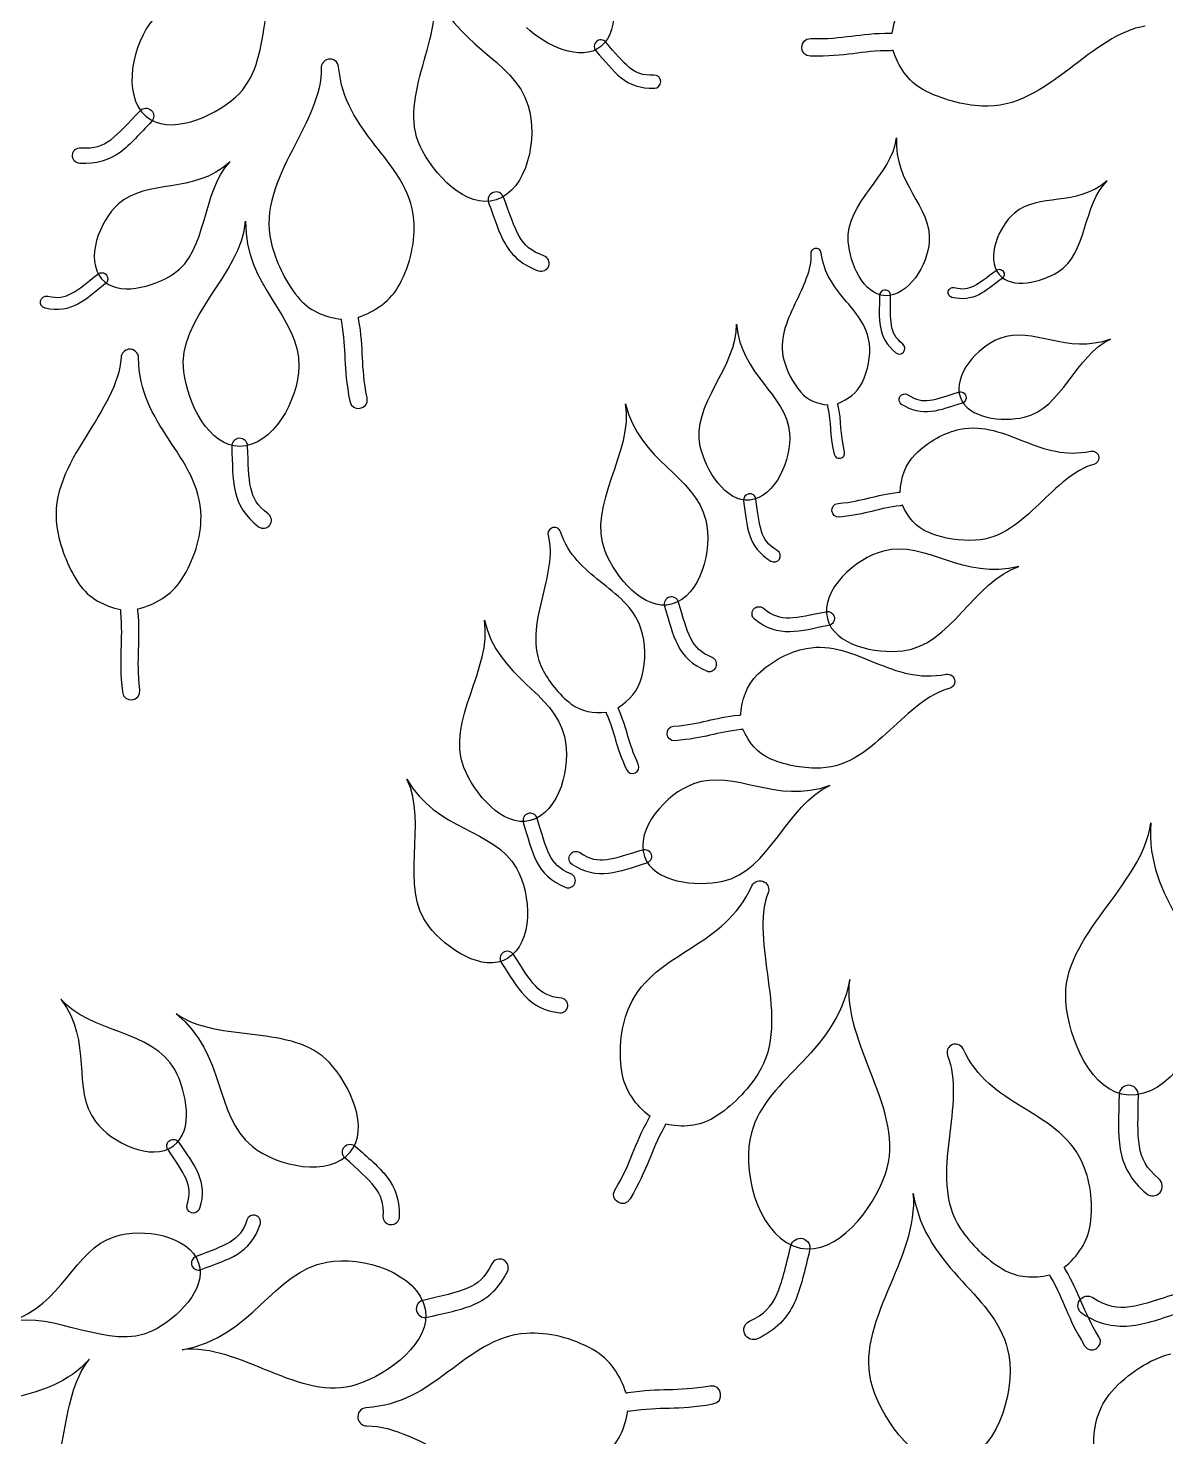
# Model space of a CAD drawing. Extents: x 5.1 to 86.3, y 5.1 to 86.3.
# Drawn here: x 43.48 to 49.48, y 64.34 to 71.77 of the extents above; entities that cross this region are included whole.
import ezdxf

# ---------------------------------------------------------------- set-up
doc = ezdxf.new("R2010")
doc.units = 0
doc.layers.add('View004', color=7, linetype='CONTINUOUS')

msp = doc.modelspace()

# ---------------------------------------------------------------- linework, layer by layer
at = {"layer": 'View004', "color": 1}
for p, q in [((46.477434, 71.698405), (46.477434, 71.698405)), ((46.500926, 71.67238), (46.500926, 71.67238)), ((45.062221, 71.605029), (45.062259, 71.605039)), ((44.130831, 71.335222), (44.130831, 71.335222)), ((44.101436, 71.305302), (44.101436, 71.305302)), ((45.933352, 70.902605), (45.933352, 70.902605)), ((45.948639, 70.862838), (45.948639, 70.862838)), ((47.628893, 70.606764), (47.628952, 70.606743)), ((43.868501, 70.446835), (43.868501, 70.446835)), ((43.894595, 70.466844), (43.894595, 70.466844)), ((48.600748, 70.470387), (48.600748, 70.470387)), ((48.622638, 70.486306), (48.622638, 70.486306)), ((47.999377, 70.387867), (47.999377, 70.387867)), ((47.999709, 70.357925), (47.999709, 70.357925)), ((44.010695, 70.07504), (44.010717, 70.075045)), ((48.396737, 69.820226), (48.396737, 69.820226)), ((48.425973, 69.828869), (48.425973, 69.828869)), ((44.594104, 69.6058), (44.594104, 69.6058)), ((44.596574, 69.563267), (44.596574, 69.563267)), ((49.127201, 69.504901), (49.127151, 69.504949)), ((47.280862, 69.312916), (47.280862, 69.312916)), ((47.286139, 69.279991), (47.286139, 69.279991)), ((46.24109, 69.132266), (46.241073, 69.132239)), ((46.861751, 68.767867), (46.861751, 68.767867)), ((46.873604, 68.730828), (46.873604, 68.730828)), ((47.695362, 68.655158), (47.695362, 68.655158)), ((47.732303, 68.661931), (47.732303, 68.661931)), ((48.367686, 68.325478), (48.367727, 68.325515)), ((46.117077, 67.626606), (46.117077, 67.626606)), ((46.12893, 67.589567), (46.12893, 67.589567)), ((46.730918, 67.3999), (46.730918, 67.3999)), ((46.767, 67.410319), (46.767, 67.410319)), ((47.364498, 67.265354), (47.364496, 67.265354)), ((45.986453, 66.893921), (45.986453, 66.893921)), ((46.008256, 66.861719), (46.008256, 66.861719)), ((48.346751, 66.403621), (48.346726, 66.403606)), ((49.28469, 66.193426), (49.28469, 66.193426)), ((49.284891, 66.141747), (49.284891, 66.141747)), ((44.228156, 65.902632), (44.228156, 65.902632)), ((44.247005, 65.873198), (44.247005, 65.873198)), ((45.148838, 65.8693), (45.148838, 65.8693)), ((45.179435, 65.840443), (45.179435, 65.840443)), ((47.566299, 65.384417), (47.566299, 65.384417)), ((47.552674, 65.334566), (47.552674, 65.334566)), ((44.344736, 65.241474), (44.344736, 65.241474)), ((44.379511, 65.255632), (44.379511, 65.255632)), ((45.574295, 65.014416), (45.574295, 65.014416)), ((45.529155, 65.002819), (45.529155, 65.002819)), ((45.219997, 64.434985), (45.219988, 64.435001))]:
    msp.add_line(p, q, dxfattribs=at)
for points in [[(44.574664, 71.405099), (44.785727, 71.592052), (44.68241, 71.983839), (44.847828, 72.205645)], [(46.484291, 72.103647), (46.572649, 71.990116), (46.612822, 71.762799), (46.500926, 71.67238)], [(45.548071, 71.147231), (45.427029, 71.406795), (45.681761, 71.730055), (45.617346, 72.003631)], [(45.617346, 72.003631), (45.716273, 71.672719), (46.040834, 71.61398), (46.117975, 71.359225)], [(48.037542, 71.742985), (48.052127, 71.837053), (48.0923, 71.927071), (48.171277, 71.989173)], [(44.143107, 71.819957), (44.031756, 71.688716), (43.972254, 71.419033), (44.101436, 71.305302)], [(46.500926, 71.67238), (46.396117, 71.587688), (46.206255, 71.678896), (46.109249, 71.772425)], [(49.371911, 71.779527), (49.235568, 71.75922), (49.106711, 71.656375), (48.970586, 71.55352)], [(46.477434, 71.698405), (46.463311, 71.685653), (46.462153, 71.663884), (46.474842, 71.649706)], [(46.502817, 71.707104), (46.49353, 71.707741), (46.484378, 71.704605), (46.477434, 71.698405)], [(46.526774, 71.695019), (46.520742, 71.702109), (46.512104, 71.706466), (46.502817, 71.707104)], [(47.607321, 71.621008), (47.543914, 71.620557), (47.545388, 71.716377), (47.608765, 71.713983)], [(47.608765, 71.713983), (47.788851, 71.710487), (47.857061, 71.742946), (48.029274, 71.743144)], [(48.029274, 71.743144), (48.03201, 71.743338), (48.034822, 71.743283), (48.037542, 71.742985)], [(46.474842, 71.649706), (46.524383, 71.593312), (46.561534, 71.544254), (46.60751, 71.507668)], [(46.650947, 71.561858), (46.614722, 71.590715), (46.577758, 71.636966), (46.526774, 71.695019)], [(48.029884, 71.650306), (47.869842, 71.65017), (47.798758, 71.61733), (47.607321, 71.621008)], [(48.042857, 71.651902), (48.038601, 71.650914), (48.034261, 71.650306), (48.029884, 71.650306)], [(48.199583, 71.445527), (48.118701, 71.490131), (48.068889, 71.566958), (48.042857, 71.651902)], [(45.026137, 71.558451), (45.029937, 71.421305), (44.951505, 71.27716), (44.874349, 71.125889)], [(45.062259, 71.605039), (45.040622, 71.600175), (45.025453, 71.580635), (45.026137, 71.558451)], [(45.118317, 71.563769), (45.115961, 71.591653), (45.089536, 71.611063), (45.062221, 71.605029)], [(45.309947, 71.152464), (45.218971, 71.26933), (45.133689, 71.387256), (45.118317, 71.563769)], [(46.781216, 71.520925), (46.721178, 71.51896), (46.687163, 71.532994), (46.650947, 71.561858)], [(48.970586, 71.55352), (48.834461, 71.450665), (48.688348, 71.347096), (48.51019, 71.357321)], [(46.60751, 71.507668), (46.653446, 71.471049), (46.709971, 71.449375), (46.783362, 71.451777)], [(46.816863, 71.487425), (46.81627, 71.506519), (46.80031, 71.521518), (46.781216, 71.520925)], [(46.783362, 71.451777), (46.802457, 71.45237), (46.817456, 71.46833), (46.816863, 71.487425)], [(44.101436, 71.305302), (44.222437, 71.198774), (44.453987, 71.298204), (44.574664, 71.405099)], [(48.51019, 71.357321), (48.412265, 71.362945), (48.296868, 71.391879), (48.199583, 71.445527)], [(43.916531, 71.180773), (43.96129, 71.213435), (44.007809, 71.266853), (44.071683, 71.333668)], [(44.071683, 71.333668), (44.079252, 71.341838), (44.089796, 71.34661), (44.10093, 71.346902)], [(44.10093, 71.346902), (44.112063, 71.347195), (44.122844, 71.342983), (44.130831, 71.335222)], [(44.130831, 71.335222), (44.147068, 71.319266), (44.147353, 71.293188), (44.131469, 71.276881)], [(46.117975, 71.359225), (46.168643, 71.191903), (46.115006, 70.916557), (45.948639, 70.862838)], [(44.131469, 71.276881), (44.069404, 71.211976), (44.022519, 71.155214), (43.965714, 71.113805)], [(43.758753, 71.138426), (43.830417, 71.133044), (43.871784, 71.1481), (43.916531, 71.180773)], [(47.805466, 70.64338), (47.789292, 70.844021), (48.036274, 70.994598), (48.060836, 71.190603)], [(48.060836, 71.190603), (48.044969, 70.948374), (48.244402, 70.830192), (48.232832, 70.64347)], [(43.714451, 71.100184), (43.716124, 71.122978), (43.735959, 71.1401), (43.758753, 71.138426)], [(43.965714, 71.113805), (43.908957, 71.072355), (43.840298, 71.049303), (43.752694, 71.055882)], [(44.874349, 71.125889), (44.797192, 70.97462), (44.721069, 70.813437), (44.762033, 70.640614)], [(45.514956, 70.757066), (45.500204, 70.920091), (45.400924, 71.035598), (45.309947, 71.152464)], [(45.948639, 70.862838), (45.792808, 70.812521), (45.617277, 70.998821), (45.548071, 71.147231)], [(43.752694, 71.055882), (43.7299, 71.057555), (43.712778, 71.077389), (43.714451, 71.100184)], [(44.54646, 71.064047), (44.347942, 70.886151), (44.110661, 70.978346), (43.957185, 70.841787)], [(44.24678, 70.472504), (44.431088, 70.594528), (44.393771, 70.909971), (44.54646, 71.064047)], [(49.171528, 70.964092), (49.004453, 70.82186), (48.811129, 70.902687), (48.681983, 70.793526)], [(48.912559, 70.483598), (49.066771, 70.580153), (49.042662, 70.840502), (49.171528, 70.964092)], [(45.933352, 70.902605), (45.911769, 70.894306), (45.900956, 70.870122), (45.90916, 70.848504)], [(45.965937, 70.901394), (45.955681, 70.90617), (45.943933, 70.906607), (45.933352, 70.902605)], [(45.987834, 70.877234), (45.984087, 70.887908), (45.976192, 70.896619), (45.965937, 70.901394)], [(43.957185, 70.841787), (43.85638, 70.752097), (43.78067, 70.549262), (43.868501, 70.446835)], [(45.90916, 70.848504), (45.940737, 70.762925), (45.961464, 70.691073), (45.997643, 70.629514)], [(46.070557, 70.672019), (46.042063, 70.720555), (46.020325, 70.789143), (45.987834, 70.877234)], [(44.301459, 69.956003), (44.265082, 70.240082), (44.606052, 70.47057), (44.627881, 70.750778)], [(44.627881, 70.750778), (44.621494, 70.405455), (44.912823, 70.2508), (44.90884, 69.984652)], [(45.440164, 70.418206), (45.4967, 70.523956), (45.524715, 70.649416), (45.514956, 70.757066)], [(48.681983, 70.793526), (48.597158, 70.721832), (48.530616, 70.556508), (48.600748, 70.470387)], [(46.200439, 70.568745), (46.131489, 70.592717), (46.099035, 70.623477), (46.070557, 70.672019)], [(44.762033, 70.640614), (44.784552, 70.545621), (44.832948, 70.437556), (44.902425, 70.351532)], [(45.997643, 70.629514), (46.033762, 70.567936), (46.088411, 70.518686), (46.172698, 70.489383)], [(47.628952, 70.606743), (47.616009, 70.603399), (47.607231, 70.591368), (47.608044, 70.578015)], [(47.663435, 70.582938), (47.661535, 70.599689), (47.645233, 70.610899), (47.628893, 70.606764)], [(47.999709, 70.357925), (47.884727, 70.362939), (47.814713, 70.52866), (47.805466, 70.64338)], [(48.232832, 70.64347), (48.225234, 70.520831), (48.122466, 70.352571), (47.999709, 70.357925)], [(46.172698, 70.489383), (46.194613, 70.481723), (46.218589, 70.493278), (46.22625, 70.515194)], [(46.22625, 70.515194), (46.23391, 70.537109), (46.222355, 70.561085), (46.200439, 70.568745)], [(47.608044, 70.578015), (47.612832, 70.495475), (47.568251, 70.407211), (47.524546, 70.314679)], [(47.786404, 70.338703), (47.729465, 70.40743), (47.67593, 70.476898), (47.663435, 70.582938)], [(43.711334, 70.370407), (43.749654, 70.390862), (43.791613, 70.427237), (43.84851, 70.472111)], [(43.84851, 70.472111), (43.85528, 70.477626), (43.863988, 70.480175), (43.872662, 70.479184)], [(43.868501, 70.446835), (43.950771, 70.350895), (44.141401, 70.402734), (44.24678, 70.472504)], [(43.872662, 70.479184), (43.881337, 70.478192), (43.889245, 70.473743), (43.894595, 70.466844)], [(43.894595, 70.466844), (43.905453, 70.45268), (43.90282, 70.432405), (43.888704, 70.421485)], [(48.46982, 70.410783), (48.501781, 70.426814), (48.537068, 70.455868), (48.584826, 70.491604)], [(48.616842, 70.449105), (48.570438, 70.414392), (48.534562, 70.383248), (48.494005, 70.362931)], [(48.584826, 70.491604), (48.590512, 70.496), (48.597731, 70.497916), (48.604848, 70.496919)], [(48.600748, 70.470387), (48.666438, 70.38972), (48.824386, 70.42839), (48.912559, 70.483598)], [(48.604848, 70.496919), (48.611965, 70.495921), (48.618379, 70.492095), (48.622638, 70.486306)], [(48.622638, 70.486306), (48.631276, 70.474424), (48.628685, 70.457795), (48.616842, 70.449105)], [(43.584219, 70.354805), (43.639261, 70.342782), (43.673021, 70.349942), (43.711334, 70.370407)], [(43.888704, 70.421485), (43.83342, 70.377895), (43.790811, 70.338964), (43.742183, 70.313037)], [(45.222121, 70.244384), (45.311777, 70.275019), (45.393019, 70.330025), (45.440164, 70.418206)], [(47.999377, 70.387867), (47.983127, 70.387685), (47.97008, 70.374401), (47.970191, 70.35815)], [(48.020547, 70.379089), (48.014961, 70.384747), (48.007328, 70.387912), (47.999377, 70.387867)], [(48.029056, 70.35781), (48.029202, 70.365759), (48.026134, 70.373432), (48.020547, 70.379089)], [(48.352264, 70.348709), (48.337933, 70.352198), (48.329144, 70.366642), (48.332632, 70.380972)], [(48.332632, 70.380972), (48.336121, 70.395303), (48.350565, 70.404092), (48.364895, 70.400604)], [(48.494005, 70.362931), (48.453473, 70.342582), (48.407323, 70.335209), (48.352264, 70.348709)], [(48.364895, 70.400604), (48.409936, 70.389559), (48.437866, 70.394745), (48.46982, 70.410783)], [(43.57048, 70.291391), (43.552969, 70.295184), (43.541848, 70.312456), (43.545642, 70.329967)], [(43.545642, 70.329967), (43.549436, 70.347478), (43.566708, 70.358599), (43.584219, 70.354805)], [(43.742183, 70.313037), (43.693586, 70.287073), (43.637765, 70.276694), (43.57048, 70.291391)], [(44.902425, 70.351532), (44.960185, 70.280009), (45.044129, 70.24454), (45.131897, 70.233782)], [(47.524546, 70.314679), (47.480846, 70.222147), (47.437946, 70.123664), (47.465791, 70.020315)], [(47.91714, 70.104294), (47.905261, 70.202222), (47.843344, 70.269977), (47.786404, 70.338703)], [(47.970191, 70.35815), (47.970035, 70.294038), (47.966093, 70.241626), (47.974852, 70.192212)], [(48.033296, 70.202357), (48.026412, 70.241311), (48.028887, 70.291819), (48.029056, 70.35781)], [(45.131897, 70.233782), (45.131669, 70.22945), (45.131799, 70.225072), (45.13262, 70.220801)], [(45.13262, 70.220801), (45.160284, 70.063933), (45.140448, 69.988565), (45.177301, 69.80159)], [(45.223717, 70.236312), (45.223425, 70.239048), (45.222881, 70.241784), (45.222121, 70.244384)], [(45.268169, 69.819138), (45.23349, 69.995025), (45.253433, 70.067506), (45.223717, 70.236312)], [(47.025374, 69.56254), (46.97465, 69.78088), (47.221985, 69.98724), (47.21689, 70.207154)], [(47.21689, 70.207154), (47.239144, 69.937753), (47.47819, 69.840295), (47.496072, 69.632736)], [(47.974852, 70.192212), (47.983566, 70.142799), (48.007508, 70.09697), (48.055858, 70.057024)], [(48.09357, 70.102513), (48.054017, 70.135191), (48.040169, 70.163404), (48.033296, 70.202357)], [(49.188714, 70.129055), (48.957752, 70.041078), (48.783029, 70.199758), (48.604793, 70.132585)], [(44.010717, 70.075045), (43.988753, 70.071929), (43.972033, 70.053727), (43.970909, 70.031565)], [(44.063227, 70.029334), (44.063152, 70.057317), (44.038413, 70.078818), (44.010695, 70.07504)], [(47.878304, 69.898812), (47.910422, 69.963548), (47.924991, 70.03963), (47.91714, 70.104294)], [(48.097459, 70.060913), (48.107873, 70.073474), (48.106132, 70.092099), (48.09357, 70.102513)], [(48.604793, 70.132585), (48.487728, 70.088468), (48.354768, 69.938078), (48.396737, 69.820226)], [(48.73268, 69.716687), (48.932768, 69.761031), (49.005337, 70.04646), (49.188714, 70.129055)], [(43.970909, 70.031565), (43.963461, 69.89457), (43.873537, 69.757315), (43.784276, 69.612857)], [(44.220601, 69.603744), (44.13948, 69.727654), (44.064121, 69.852155), (44.063227, 70.029334)], [(47.465791, 70.020315), (47.481097, 69.963505), (47.512227, 69.899303), (47.555655, 69.848761)], [(48.055858, 70.057024), (48.06842, 70.04661), (48.087045, 70.048351), (48.097459, 70.060913)], [(44.596574, 69.563267), (44.432822, 69.56272), (44.322257, 69.793576), (44.301459, 69.956003)], [(44.90884, 69.984652), (44.906226, 69.809846), (44.771398, 69.56385), (44.596574, 69.563267)], [(47.555655, 69.848761), (47.591755, 69.806741), (47.642972, 69.786912), (47.696036, 69.782041)], [(47.750154, 69.790112), (47.803597, 69.810206), (47.851523, 69.844832), (47.878304, 69.898812)], [(48.078443, 69.826406), (48.087548, 69.840302), (48.106193, 69.844185), (48.120089, 69.835079)], [(48.235296, 69.806325), (48.275263, 69.81129), (48.323672, 69.828824), (48.387837, 69.848749)], [(48.387837, 69.848749), (48.395529, 69.851271), (48.403914, 69.850584), (48.411092, 69.846842)], [(48.411092, 69.846842), (48.418271, 69.8431), (48.423636, 69.83662), (48.425973, 69.828869)], [(45.177301, 69.80159), (45.187872, 69.739369), (45.281521, 69.757457), (45.268169, 69.819138)], [(46.523436, 69.010924), (46.426698, 69.253785), (46.675724, 69.535054), (46.63132, 69.787725)], [(46.63132, 69.787725), (46.704178, 69.481001), (46.996875, 69.410513), (47.053858, 69.174328)], [(47.696036, 69.782041), (47.695979, 69.779457), (47.696137, 69.776797), (47.69671, 69.774235)], [(47.69671, 69.774235), (47.71625, 69.680253), (47.705686, 69.634492), (47.731306, 69.522543)], [(47.751294, 69.785248), (47.751068, 69.78692), (47.750699, 69.788516), (47.750154, 69.790112)], [(47.785722, 69.534779), (47.761607, 69.640088), (47.772285, 69.684112), (47.751294, 69.785248)], [(48.087115, 69.78476), (48.07322, 69.793866), (48.069337, 69.812511), (48.078443, 69.826406)], [(48.242925, 69.746415), (48.192231, 69.740098), (48.140466, 69.749672), (48.087115, 69.78476)], [(48.120089, 69.835079), (48.163732, 69.806375), (48.195333, 69.801349), (48.235296, 69.806325)], [(48.405796, 69.791569), (48.343454, 69.772219), (48.293633, 69.752689), (48.242925, 69.746415)], [(48.396737, 69.820226), (48.436048, 69.709838), (48.618277, 69.691332), (48.73268, 69.716687)], [(48.425973, 69.828869), (48.430662, 69.813001), (48.421643, 69.796328), (48.405796, 69.791569)], [(47.496072, 69.632736), (47.507819, 69.496412), (47.422226, 69.294229), (47.286139, 69.279991)], [(48.160449, 69.522923), (48.226584, 69.588435), (48.313711, 69.637091), (48.395962, 69.653701)], [(48.395962, 69.653701), (48.520518, 69.678872), (48.628464, 69.630627), (48.735579, 69.58885)], [(43.784276, 69.612857), (43.695015, 69.468398), (43.605973, 69.313976), (43.632677, 69.138384)], [(44.392609, 69.192914), (44.391241, 69.356599), (44.301722, 69.479833), (44.220601, 69.603744)], [(44.594104, 69.6058), (44.57102, 69.604456), (44.553364, 69.584707), (44.554606, 69.561617)], [(44.554606, 69.561617), (44.558663, 69.470488), (44.556559, 69.395736), (44.572305, 69.326091)], [(44.624777, 69.594737), (44.61646, 69.602405), (44.605401, 69.606394), (44.594104, 69.6058)], [(44.638291, 69.565062), (44.637967, 69.57637), (44.633095, 69.587069), (44.624777, 69.594737)], [(44.65469, 69.34441), (44.642306, 69.399312), (44.642454, 69.471263), (44.638291, 69.565062)], [(47.286139, 69.279991), (47.158672, 69.266655), (47.054375, 69.4377), (47.025374, 69.56254)], [(48.735579, 69.58885), (48.842695, 69.547081), (48.949336, 69.509781), (49.084063, 69.537482)], [(47.731306, 69.522543), (47.73883, 69.485258), (47.794895, 69.497874), (47.785722, 69.534779)], [(48.079478, 69.322167), (48.082366, 69.395659), (48.105295, 69.468297), (48.160449, 69.522923)], [(49.084063, 69.537482), (49.105336, 69.54189), (49.125628, 69.526561), (49.127201, 69.504901)], [(49.127151, 69.504949), (49.128291, 69.487773), (49.117157, 69.472155), (49.100497, 69.467747)], [(49.100497, 69.467747), (48.997628, 69.440152), (48.907776, 69.349854), (48.812345, 69.258911)], [(44.572305, 69.326091), (44.587987, 69.256445), (44.625072, 69.19291), (44.696456, 69.139363)], [(44.747017, 69.206531), (44.688621, 69.250334), (44.667058, 69.289507), (44.65469, 69.34441)], [(47.752877, 69.262136), (47.891419, 69.27533), (47.940921, 69.306239), (48.073094, 69.32156)], [(48.073094, 69.32156), (48.075222, 69.321953), (48.07735, 69.322154), (48.079478, 69.322167)], [(47.280862, 69.312916), (47.262993, 69.31005), (47.250802, 69.293279), (47.25359, 69.275397)], [(47.25359, 69.275397), (47.263934, 69.204757), (47.268189, 69.146383), (47.285941, 69.093392)], [(47.30562, 69.30672), (47.298539, 69.312035), (47.289612, 69.314269), (47.280862, 69.312916)], [(47.318482, 69.284677), (47.317338, 69.293457), (47.312701, 69.301405), (47.30562, 69.30672)], [(47.348649, 69.114153), (47.334677, 69.155928), (47.32912, 69.211966), (47.318482, 69.284677)], [(47.759945, 69.190643), (47.711312, 69.184715), (47.704001, 69.258397), (47.752877, 69.262136)], [(48.081727, 69.250356), (47.95889, 69.236152), (47.907218, 69.204688), (47.759945, 69.190643)], [(48.091546, 69.252712), (48.088354, 69.251572), (48.085086, 69.250736), (48.081727, 69.250356)], [(48.230029, 69.108102), (48.164015, 69.135211), (48.119011, 69.189801), (48.091546, 69.252712)], [(48.812345, 69.258911), (48.716914, 69.167969), (48.613879, 69.075598), (48.476223, 69.067754)], [(44.290373, 68.8613), (44.355361, 68.962075), (44.393537, 69.084826), (44.392609, 69.192914)], [(44.75532, 69.147666), (44.769282, 69.166214), (44.765565, 69.192569), (44.747017, 69.206531)], [(47.053858, 69.174328), (47.091287, 69.019202), (47.028019, 68.771087), (46.873604, 68.730828)], [(43.632677, 69.138384), (43.647352, 69.041868), (43.686758, 68.930209), (43.748973, 68.838795)], [(44.696456, 69.139363), (44.715004, 69.125401), (44.741358, 69.129118), (44.75532, 69.147666)], [(46.241073, 69.132239), (46.226405, 69.125019), (46.218911, 69.108367), (46.223243, 69.092582)], [(46.288446, 69.112392), (46.28191, 69.131977), (46.259626, 69.141317), (46.24109, 69.132266)], [(46.49704, 68.850686), (46.411583, 68.918722), (46.330025, 68.988503), (46.288446, 69.112392)], [(47.431413, 69.014068), (47.382488, 69.043573), (47.362609, 69.072376), (47.348649, 69.114153)], [(48.476223, 69.067754), (48.400558, 69.063422), (48.309432, 69.075491), (48.230029, 69.108102)], [(46.223243, 69.092582), (46.249699, 68.994911), (46.218455, 68.877992), (46.189309, 68.756183)], [(47.285941, 69.093392), (47.303644, 69.040397), (47.33753, 68.993847), (47.397338, 68.957779)], [(48.705779, 68.930134), (48.411386, 68.852499), (48.218061, 69.069666), (47.99097, 69.010636)], [(46.873604, 68.730828), (46.728969, 68.693119), (46.578747, 68.872064), (46.523436, 69.010924)], [(47.397338, 68.957779), (47.412881, 68.948369), (47.43311, 68.953342), (47.44252, 68.968886)], [(47.44252, 68.968886), (47.45193, 68.984429), (47.446957, 69.004658), (47.431413, 69.014068)], [(47.99097, 69.010636), (47.841816, 68.971868), (47.659327, 68.804995), (47.695362, 68.655158)], [(48.093365, 68.484501), (48.344247, 68.512715), (48.470376, 68.852882), (48.705779, 68.930134)], [(43.748973, 68.838795), (43.800691, 68.762794), (43.881458, 68.72058), (43.968054, 68.702684)], [(44.058853, 68.705879), (44.150712, 68.729082), (44.236179, 68.777266), (44.290373, 68.8613)], [(46.712472, 68.602701), (46.673674, 68.717025), (46.582497, 68.78265), (46.49704, 68.850686)], [(46.189309, 68.756183), (46.160178, 68.634374), (46.13351, 68.505637), (46.192805, 68.388825)], [(46.861751, 68.767867), (46.84165, 68.761431), (46.830532, 68.739959), (46.836879, 68.719829)], [(46.891382, 68.76506), (46.882286, 68.769948), (46.871603, 68.77096), (46.861751, 68.767867)], [(46.910075, 68.741899), (46.907218, 68.751822), (46.900478, 68.760172), (46.891382, 68.76506)], [(46.974734, 68.550567), (46.951305, 68.596287), (46.935079, 68.659926), (46.910075, 68.741899)], [(43.967714, 68.689688), (43.982466, 68.531084), (43.956535, 68.457589), (43.977982, 68.268228)], [(43.968054, 68.702684), (43.967473, 68.698428), (43.967218, 68.694012), (43.967714, 68.689688)], [(44.06998, 68.27829), (44.049787, 68.456422), (44.075604, 68.527031), (44.059765, 68.697701)], [(44.059765, 68.697701), (44.059699, 68.700437), (44.05939, 68.703173), (44.058853, 68.705879)], [(46.836879, 68.719829), (46.861182, 68.640192), (46.876315, 68.573632), (46.906068, 68.515644)], [(47.311467, 68.652108), (47.295634, 68.665074), (47.29331, 68.688421), (47.306276, 68.704254)], [(47.306276, 68.704254), (47.319242, 68.720086), (47.342589, 68.72241), (47.358422, 68.709444)], [(47.497321, 68.58481), (47.434401, 68.583686), (47.372241, 68.602166), (47.311467, 68.652108)], [(47.358422, 68.709444), (47.408137, 68.66859), (47.44619, 68.65831), (47.495793, 68.659191)], [(47.495793, 68.659191), (47.545398, 68.660059), (47.606984, 68.675222), (47.688181, 68.691259)], [(47.688181, 68.691259), (47.697933, 68.693344), (47.708114, 68.691408), (47.716419, 68.685888)], [(47.695362, 68.655158), (47.729115, 68.51481), (47.94992, 68.468368), (48.093365, 68.484501)], [(47.732303, 68.661931), (47.735976, 68.641882), (47.722753, 68.622635), (47.70272, 68.618873)], [(47.716419, 68.685888), (47.724724, 68.680367), (47.730451, 68.67173), (47.732303, 68.661931)], [(45.778761, 67.869663), (45.682023, 68.112524), (45.931049, 68.393793), (45.886645, 68.646464)], [(45.886645, 68.646464), (45.959503, 68.33974), (46.2522, 68.269251), (46.309183, 68.033067)], [(46.717488, 68.34681), (46.73971, 68.432414), (46.738076, 68.527211), (46.712472, 68.602701)], [(47.70272, 68.618873), (47.623831, 68.603304), (47.560255, 68.58588), (47.497321, 68.58481)], [(46.906068, 68.515644), (46.935764, 68.457641), (46.982991, 68.409905), (47.058269, 68.378797)], [(47.087696, 68.449669), (47.026116, 68.475116), (46.998148, 68.504844), (46.974734, 68.550567)], [(47.584326, 68.497625), (47.718605, 68.522591), (47.833805, 68.468935), (47.948222, 68.422249)], [(47.108418, 68.399519), (47.116545, 68.41909), (47.107267, 68.441542), (47.087696, 68.449669)], [(47.329033, 68.361022), (47.40121, 68.430311), (47.495653, 68.481152), (47.584326, 68.497625)], [(46.192805, 68.388825), (46.225394, 68.324621), (46.278803, 68.255521), (46.343504, 68.205875)], [(47.058269, 68.378797), (47.077839, 68.370671), (47.100292, 68.379948), (47.108418, 68.399519)], [(47.238655, 68.146627), (47.242987, 68.225559), (47.268849, 68.303239), (47.329033, 68.361022)], [(47.948222, 68.422249), (48.062638, 68.375569), (48.17662, 68.333696), (48.321873, 68.361213)], [(48.321873, 68.361213), (48.344802, 68.365621), (48.366356, 68.348779), (48.367686, 68.325478)], [(46.591256, 68.184442), (46.650232, 68.221925), (46.698954, 68.275427), (46.717488, 68.34681)], [(48.33846, 68.28598), (48.227447, 68.258042), (48.129372, 68.162507), (48.025292, 68.06637)], [(48.367727, 68.325515), (48.368715, 68.307032), (48.356434, 68.290433), (48.33846, 68.28598)], [(43.977982, 68.268228), (43.983454, 68.205353), (44.078246, 68.215727), (44.06998, 68.27829)], [(46.343504, 68.205875), (46.397297, 68.164599), (46.463621, 68.153701), (46.528408, 68.161179)], [(46.528408, 68.161179), (46.528993, 68.158063), (46.529852, 68.154947), (46.531144, 68.151999)], [(46.531144, 68.151999), (46.578135, 68.044323), (46.576964, 67.986854), (46.635751, 67.859184)], [(46.593764, 68.178894), (46.59308, 68.180794), (46.592244, 68.182618), (46.591256, 68.184442)], [(46.697858, 67.887501), (46.642546, 68.007596), (46.644294, 68.063013), (46.593764, 68.178894)], [(46.886687, 68.087577), (47.035796, 68.099441), (47.089512, 68.131824), (47.231815, 68.146082)], [(47.231815, 68.146082), (47.234095, 68.146468), (47.236375, 68.146648), (47.238655, 68.146627)], [(46.893147, 68.010625), (46.840783, 68.005077), (46.834163, 68.084375), (46.886687, 68.087577)], [(47.239961, 68.069411), (47.107712, 68.056202), (47.051654, 68.023249), (46.893147, 68.010625)], [(47.250556, 68.071767), (47.247136, 68.070627), (47.243564, 68.069715), (47.239961, 68.069411)], [(47.39696, 67.914039), (47.32647, 67.944279), (47.279019, 68.003698), (47.250556, 68.071767)], [(48.025292, 68.06637), (47.921211, 67.970233), (47.808935, 67.872687), (47.660867, 67.866562)], [(46.309183, 68.033067), (46.346612, 67.877941), (46.283344, 67.629826), (46.12893, 67.589567)], [(47.660867, 67.866562), (47.57948, 67.863218), (47.481748, 67.877665), (47.39696, 67.914039)], [(46.12893, 67.589567), (45.984295, 67.551858), (45.834072, 67.730803), (45.778761, 67.869663)], [(46.635751, 67.859184), (46.654098, 67.816411), (46.718112, 67.845587), (46.697858, 67.887501)], [(47.708915, 67.774167), (47.423721, 67.66759), (47.209723, 67.864419), (46.989642, 67.783059)], [(45.593383, 67.031871), (45.432169, 67.237663), (45.591912, 67.577675), (45.478152, 67.807617)], [(45.478152, 67.807617), (45.634435, 67.533822), (45.935137, 67.54861), (46.056324, 67.33803)], [(46.989642, 67.783059), (46.845092, 67.729624), (46.680135, 67.545402), (46.730918, 67.3999)], [(47.143942, 67.269742), (47.390765, 67.322809), (47.482379, 67.673849), (47.708915, 67.774167)], [(46.117077, 67.626606), (46.096976, 67.62017), (46.085857, 67.598698), (46.092204, 67.578568)], [(46.146708, 67.623799), (46.137612, 67.628687), (46.126928, 67.629699), (46.117077, 67.626606)], [(46.1654, 67.600638), (46.162543, 67.610561), (46.155803, 67.618911), (46.146708, 67.623799)], [(46.092204, 67.578568), (46.116508, 67.498931), (46.131641, 67.432371), (46.161393, 67.374383)], [(46.230059, 67.409306), (46.20663, 67.455026), (46.190404, 67.518665), (46.1654, 67.600638)], [(48.953212, 66.636806), (48.927793, 66.983278), (49.355911, 67.240076), (49.400738, 67.57804)], [(49.400738, 67.57804), (49.370342, 67.160193), (49.713058, 66.953753), (49.690768, 66.631648)], [(46.343021, 67.308407), (46.281441, 67.333855), (46.253474, 67.363583), (46.230059, 67.409306)], [(46.349236, 67.358621), (46.33219, 67.369945), (46.327552, 67.392944), (46.338877, 67.40999)], [(46.338877, 67.40999), (46.350201, 67.427036), (46.3732, 67.431674), (46.390246, 67.420349)], [(46.390246, 67.420349), (46.443784, 67.384651), (46.482672, 67.378213), (46.53194, 67.384032)], [(46.53194, 67.384032), (46.581212, 67.389837), (46.640981, 67.41106), (46.720176, 67.435105)], [(46.720176, 67.435105), (46.729672, 67.438152), (46.739995, 67.43724), (46.748809, 67.432574)], [(46.730918, 67.3999), (46.778484, 67.263613), (47.002818, 67.239399), (47.143942, 67.269742)], [(46.767, 67.410319), (46.772653, 67.390736), (46.761412, 67.370267), (46.741854, 67.364528)], [(46.748809, 67.432574), (46.757622, 67.427909), (46.764181, 67.419885), (46.767, 67.410319)], [(46.056324, 67.33803), (46.135922, 67.199723), (46.145085, 66.943832), (46.008256, 66.861719)], [(46.161393, 67.374383), (46.191089, 67.31638), (46.238316, 67.268644), (46.313594, 67.237536)], [(46.540871, 67.310172), (46.478375, 67.302786), (46.414683, 67.314982), (46.349236, 67.358621)], [(46.741854, 67.364528), (46.664909, 67.341177), (46.603384, 67.317506), (46.540871, 67.310172)], [(46.313594, 67.237536), (46.333165, 67.22941), (46.355617, 67.238687), (46.363744, 67.258258)], [(46.363744, 67.258258), (46.37187, 67.277829), (46.362592, 67.300281), (46.343021, 67.308407)], [(46.979108, 66.918681), (47.104231, 66.999218), (47.22431, 67.082654), (47.297595, 67.244887)], [(47.297595, 67.244887), (47.309109, 67.270537), (47.340611, 67.280151), (47.364498, 67.265354)], [(47.364496, 67.265354), (47.38339, 67.253536), (47.391279, 67.229968), (47.383245, 67.209167)], [(47.383245, 67.209167), (47.334043, 67.0804), (47.360438, 66.917658), (47.383274, 66.74858)], [(46.008256, 66.861719), (45.880093, 66.784806), (45.685559, 66.914206), (45.593383, 67.031871)], [(45.986453, 66.893921), (45.968977, 66.882085), (45.964356, 66.85835), (45.976114, 66.840823)], [(46.015675, 66.899572), (46.005571, 66.901701), (45.995035, 66.899663), (45.986453, 66.893921)], [(46.040133, 66.882611), (46.034597, 66.891328), (46.025779, 66.897443), (46.015675, 66.899572)], [(46.156055, 66.717231), (46.120699, 66.754503), (46.087209, 66.810997), (46.040133, 66.882611)], [(46.653227, 66.612003), (46.721445, 66.761655), (46.853984, 66.838143), (46.979108, 66.918681)], [(45.976114, 66.840823), (46.02186, 66.771253), (46.055124, 66.711647), (46.100002, 66.664384)], [(47.814096, 66.751611), (47.734851, 66.340223), (47.350258, 66.229948), (47.288068, 65.913119)], [(47.383274, 66.74858), (47.406112, 66.579501), (47.424664, 66.401368), (47.328349, 66.251145)], [(48.00162, 65.72641), (48.116212, 66.05437), (47.769547, 66.413611), (47.814096, 66.751611)], [(44.25379, 66.27616), (44.1411, 66.482328), (43.803645, 66.471134), (43.654168, 66.646693)], [(43.654168, 66.646693), (43.824758, 66.420455), (43.7058, 66.177417), (43.836653, 66.002598)], [(46.100002, 66.664384), (46.144831, 66.617092), (46.203589, 66.584587), (46.28458, 66.575936)], [(46.292859, 66.652226), (46.226605, 66.659303), (46.191398, 66.679952), (46.156055, 66.717231)], [(46.326865, 66.609941), (46.329151, 66.631008), (46.313926, 66.64994), (46.292859, 66.652226)], [(46.28458, 66.575936), (46.305647, 66.573649), (46.324579, 66.588874), (46.326865, 66.609941)], [(46.611427, 66.265863), (46.592997, 66.384925), (46.608159, 66.513189), (46.653227, 66.612003)], [(49.284891, 66.141747), (49.086514, 66.151831), (48.967744, 66.438705), (48.953212, 66.636806)], [(49.690768, 66.631648), (49.676132, 66.42009), (49.496681, 66.130981), (49.284891, 66.141747)], [(45.0697, 66.312829), (44.877953, 66.520601), (44.487288, 66.409004), (44.261534, 66.570302)], [(44.261534, 66.570302), (44.526732, 66.356007), (44.458825, 66.037559), (44.662622, 65.871687)], [(48.346726, 66.403606), (48.328889, 66.392001), (48.32176, 66.369375), (48.329778, 66.349653)], [(48.329778, 66.349653), (48.37892, 66.227556), (48.356477, 66.071746), (48.33753, 65.909947)], [(48.410971, 66.385214), (48.399548, 66.409511), (48.369307, 66.418152), (48.346751, 66.403621)], [(48.720529, 66.079176), (48.599717, 66.153945), (48.483674, 66.231573), (48.410971, 66.385214)], [(44.247005, 65.873198), (44.356009, 65.951717), (44.318223, 66.15828), (44.25379, 66.27616)], [(45.179435, 65.840443), (45.283757, 65.963931), (45.179336, 66.194033), (45.0697, 66.312829)], [(46.760331, 66.02854), (46.685517, 66.087402), (46.626793, 66.166578), (46.611427, 66.265863)], [(47.328349, 66.251145), (47.275408, 66.168573), (47.193574, 66.082219), (47.099094, 66.023771)], [(49.23395, 66.142503), (49.232884, 66.031859), (49.22543, 65.941455), (49.239931, 65.856065)], [(49.28469, 66.193426), (49.256642, 66.193314), (49.233961, 66.170551), (49.23395, 66.142503)], [(49.321117, 66.178014), (49.311546, 66.187848), (49.298413, 66.193404), (49.28469, 66.193426)], [(49.335537, 66.141183), (49.335887, 66.154901), (49.330688, 66.16818), (49.321117, 66.178014)], [(49.340921, 65.872848), (49.329524, 65.94016), (49.334425, 66.027298), (49.335537, 66.141183)], [(49.036815, 65.791908), (48.969168, 65.933623), (48.841341, 66.004404), (48.720529, 66.079176)], [(43.836653, 66.002598), (43.922596, 65.887775), (44.13063, 65.789369), (44.247005, 65.873198)], [(46.575245, 65.640672), (46.666629, 65.795889), (46.671831, 65.871239), (46.756151, 66.021396)], [(46.756151, 66.021396), (46.757367, 66.023904), (46.758735, 66.02626), (46.760331, 66.02854)], [(46.84237, 65.988461), (46.841154, 65.984281), (46.839558, 65.980177), (46.837354, 65.976392)], [(47.099094, 66.023771), (47.020546, 65.975176), (46.92916, 65.969469), (46.84237, 65.988461)], [(44.228156, 65.902632), (44.244132, 65.91286), (44.26537, 65.90825), (44.275669, 65.892319)], [(46.837354, 65.976392), (46.75895, 65.836871), (46.752686, 65.758819), (46.655558, 65.593811)], [(47.288068, 65.913119), (47.247218, 65.705026), (47.345364, 65.379214), (47.552674, 65.334566)], [(48.33753, 65.909947), (48.318584, 65.748148), (48.303878, 65.577778), (48.398368, 65.435993)], [(44.218438, 65.854294), (44.213205, 65.861959), (44.211287, 65.871411), (44.213116, 65.88051)], [(44.213116, 65.88051), (44.214945, 65.889609), (44.220368, 65.897585), (44.228156, 65.902632)], [(44.313839, 65.699869), (44.295616, 65.742293), (44.260857, 65.79), (44.218438, 65.854294)], [(44.275669, 65.892319), (44.316873, 65.82985), (44.35428, 65.781224), (44.377373, 65.72739)], [(44.662622, 65.871687), (44.796474, 65.76274), (45.068059, 65.708606), (45.179435, 65.840443)], [(45.137739, 65.839084), (45.137218, 65.85024), (45.14122, 65.861134), (45.148838, 65.8693)], [(45.151606, 65.810034), (45.14326, 65.817455), (45.13826, 65.827928), (45.137739, 65.839084)], [(45.148838, 65.8693), (45.164501, 65.885905), (45.19064, 65.886724), (45.207313, 65.871134)], [(45.207313, 65.871134), (45.273653, 65.81024), (45.331519, 65.764397), (45.374195, 65.708296)], [(49.239931, 65.856065), (49.254356, 65.770679), (49.295105, 65.69129), (49.378053, 65.621748)], [(49.443702, 65.699786), (49.375846, 65.756674), (49.352299, 65.805536), (49.340921, 65.872848)], [(45.308064, 65.657618), (45.274403, 65.701821), (45.219898, 65.747365), (45.151606, 65.810034)], [(49.082567, 65.462166), (49.098147, 65.576142), (49.081503, 65.698334), (49.036815, 65.791908)], [(44.318948, 65.563833), (44.336625, 65.621052), (44.332074, 65.657452), (44.313839, 65.699869)], [(44.377373, 65.72739), (44.400508, 65.673587), (44.406488, 65.613531), (44.38488, 65.543586)], [(45.374195, 65.708296), (45.416912, 65.652243), (45.441427, 65.583882), (45.436625, 65.495921)], [(47.552674, 65.334566), (47.746854, 65.292746), (47.936101, 65.538893), (48.00162, 65.72641)], [(49.449897, 65.627942), (49.468025, 65.649492), (49.465252, 65.681657), (49.443702, 65.699786)], [(45.353747, 65.500306), (45.357676, 65.572262), (45.341735, 65.613426), (45.308064, 65.657618)], [(46.655558, 65.593811), (46.624838, 65.538338), (46.54207, 65.586667), (46.575245, 65.640672)], [(47.933646, 64.602518), (47.827819, 64.933411), (48.183919, 65.283302), (48.148378, 65.622367)], [(48.148378, 65.622367), (48.21665, 65.209017), (48.598173, 65.088549), (48.651912, 64.770178)], [(49.378053, 65.621748), (49.399603, 65.603619), (49.431768, 65.606393), (49.449897, 65.627942)], [(44.34179, 65.520744), (44.323584, 65.526335), (44.313357, 65.545627), (44.318948, 65.563833)], [(44.38488, 65.543586), (44.379289, 65.52538), (44.359997, 65.515153), (44.34179, 65.520744)], [(44.634279, 65.482591), (44.614352, 65.421422), (44.587811, 65.392294), (44.545533, 65.36636)], [(44.584248, 65.302852), (44.63788, 65.335743), (44.680327, 65.384748), (44.704687, 65.459522)], [(44.681018, 65.50626), (44.661575, 65.512631), (44.64065, 65.502033), (44.634279, 65.482591)], [(44.704687, 65.459522), (44.711058, 65.478965), (44.70046, 65.49989), (44.681018, 65.50626)], [(45.392993, 65.456675), (45.370107, 65.457886), (45.352536, 65.47742), (45.353747, 65.500306)], [(45.436625, 65.495921), (45.435414, 65.473035), (45.415879, 65.455464), (45.392993, 65.456675)], [(48.944423, 65.233088), (49.014845, 65.290544), (49.069575, 65.367124), (49.082567, 65.462166)], [(43.380077, 64.943968), (43.669936, 65.036865), (43.71607, 65.323858), (43.939203, 65.39624)], [(43.939203, 65.39624), (44.085756, 65.443782), (44.329297, 65.401291), (44.379511, 65.255632)], [(47.527118, 65.379002), (47.538916, 65.38601), (47.553043, 65.387962), (47.566299, 65.384417)], [(47.566299, 65.384417), (47.593354, 65.377019), (47.60934, 65.349143), (47.602061, 65.322056)], [(48.398368, 65.435993), (48.450307, 65.358059), (48.529887, 65.277002), (48.621071, 65.2228)], [(44.545533, 65.36636), (44.50326, 65.340414), (44.443203, 65.320072), (44.366148, 65.289918)], [(47.428683, 65.089469), (47.457182, 65.151506), (47.475097, 65.236924), (47.503621, 65.347184)], [(47.503621, 65.347184), (47.506849, 65.360522), (47.51532, 65.371993), (47.527118, 65.379002)], [(47.602061, 65.322056), (47.574334, 65.214937), (47.558036, 65.125703), (47.52184, 65.047016)], [(44.379511, 65.255632), (44.426545, 65.119199), (44.265433, 64.961309), (44.135865, 64.89776)], [(44.292895, 64.79828), (44.664949, 64.864048), (44.769705, 65.20932), (45.056258, 65.261018)], [(44.345238, 65.270206), (44.341208, 65.261087), (44.341027, 65.250728), (44.344736, 65.241474)], [(44.344736, 65.241474), (44.352422, 65.222601), (44.373918, 65.213492), (44.392824, 65.221095)], [(44.366148, 65.289918), (44.356807, 65.286432), (44.349269, 65.279325), (44.345238, 65.270206)], [(44.392824, 65.221095), (44.467683, 65.2504), (44.530634, 65.269907), (44.584248, 65.302852)], [(45.056258, 65.261018), (45.244465, 65.294976), (45.536901, 65.20197), (45.574295, 65.014416)], [(45.925618, 65.250945), (45.890875, 65.179044), (45.853357, 65.147657), (45.797019, 65.122833)], [(45.987064, 65.272239), (45.964216, 65.283326), (45.936706, 65.273793), (45.925618, 65.250945)], [(46.008357, 65.210793), (46.019445, 65.233641), (46.009912, 65.261151), (45.987064, 65.272239)], [(45.834012, 65.038243), (45.90548, 65.069726), (45.965887, 65.122899), (46.008357, 65.210793)], [(48.621071, 65.2228), (48.696881, 65.177732), (48.784217, 65.173833), (48.866752, 65.193426)], [(48.866752, 65.193426), (48.867968, 65.189474), (48.869564, 65.18556), (48.871768, 65.181988)], [(48.871768, 65.181988), (48.948974, 65.050116), (48.956272, 64.975709), (49.051784, 64.819823)], [(48.948527, 65.226324), (48.947311, 65.22868), (48.945943, 65.23096), (48.944423, 65.233088)], [(49.127663, 64.865917), (49.0378, 65.012553), (49.031561, 65.084399), (48.948527, 65.226324)], [(45.797019, 65.122833), (45.740685, 65.097992), (45.663414, 65.083019), (45.563595, 65.058823)], [(47.284455, 64.949066), (47.364765, 64.986364), (47.400202, 65.027428), (47.428683, 65.089469)], [(49.025258, 65.058214), (49.040547, 65.081863), (49.072112, 65.08864), (49.095761, 65.073351)], [(49.291349, 65.025815), (49.359045, 65.03465), (49.440919, 65.064878), (49.549475, 65.099324)], [(45.574295, 65.014416), (45.60932, 64.838741), (45.384746, 64.671495), (45.214751, 64.615009)], [(45.534579, 65.038075), (45.528097, 65.027533), (45.526141, 65.014822), (45.529155, 65.002819)], [(45.563595, 65.058823), (45.551523, 65.056097), (45.541062, 65.048616), (45.534579, 65.038075)], [(45.584892, 64.96971), (45.681867, 64.993231), (45.762558, 65.006693), (45.834012, 65.038243)], [(47.52184, 65.047016), (47.48572, 64.968313), (47.425738, 64.902243), (47.327567, 64.856649)], [(49.040395, 64.987711), (49.016746, 65.003), (49.009969, 65.034565), (49.025258, 65.058214)], [(49.095761, 65.073351), (49.170041, 65.025152), (49.223659, 65.016962), (49.291349, 65.025815)], [(44.135865, 64.89776), (43.909255, 64.786613), (43.620014, 65.005463), (43.380077, 64.943968)], [(45.529155, 65.002819), (45.535451, 64.978321), (45.560366, 64.963521), (45.584892, 64.96971)], [(47.259802, 64.881302), (47.247897, 64.906822), (47.258935, 64.937162), (47.284455, 64.949066)], [(49.304907, 64.924342), (49.219043, 64.913104), (49.131197, 64.928791), (49.040395, 64.987711)], [(49.580515, 65.002586), (49.475044, 64.969134), (49.390796, 64.935507), (49.304907, 64.924342)], [(46.109516, 64.884643), (45.940177, 64.873129), (45.818138, 64.77289), (45.694883, 64.681291)], [(46.459054, 64.799256), (46.350742, 64.860315), (46.221336, 64.892264), (46.109516, 64.884643)], [(47.327567, 64.856649), (47.302046, 64.844744), (47.271707, 64.855781), (47.259802, 64.881302)], [(49.051784, 64.819823), (49.082048, 64.767383), (49.160249, 64.814883), (49.127663, 64.865917)], [(45.214751, 64.615009), (44.917437, 64.516212), (44.598294, 64.833777), (44.292895, 64.79828)], [(46.63419, 64.569198), (46.604512, 64.662847), (46.549373, 64.74834), (46.459054, 64.799256)], [(43.804129, 64.748017), (43.573164, 64.497203), (43.259763, 64.585522), (43.081083, 64.392855)], [(43.495032, 63.958154), (43.714746, 64.136091), (43.628596, 64.533144), (43.804129, 64.748017)], [(48.651912, 64.770178), (48.687212, 64.561072), (48.580433, 64.237986), (48.372008, 64.198869)], [(49.19473, 64.578124), (49.279806, 64.6736), (49.395102, 64.747772), (49.506457, 64.777583)], [(45.694883, 64.681291), (45.571627, 64.589691), (45.447405, 64.504018), (45.26407, 64.492175)], [(46.642596, 64.570642), (46.639708, 64.570403), (46.636972, 64.569915), (46.63419, 64.569198)], [(47.076081, 64.607053), (46.892948, 64.575179), (46.818274, 64.59753), (46.642596, 64.570642)], [(47.09217, 64.512449), (47.156914, 64.521964), (47.140339, 64.619465), (47.076081, 64.607053)], [(48.372008, 64.198869), (48.176784, 64.16223), (47.994152, 64.413325), (47.933646, 64.602518)], [(49.100885, 64.295937), (49.098605, 64.396952), (49.123784, 64.498507), (49.19473, 64.578124)], [(45.26407, 64.492175), (45.235106, 64.490351), (45.214381, 64.463439), (45.219997, 64.434985)], [(46.656568, 64.475855), (46.819823, 64.500897), (46.897492, 64.478591), (47.09217, 64.512449)], [(45.219988, 64.435001), (45.224548, 64.41246), (45.244437, 64.396279), (45.26745, 64.396477)], [(46.51571, 64.240257), (46.591186, 64.298473), (46.629905, 64.384673), (46.643093, 64.475407)], [(46.643093, 64.475407), (46.647577, 64.475069), (46.652114, 64.475103), (46.656568, 64.475855)], [(45.26745, 64.396477), (45.409706, 64.397216), (45.557314, 64.312592), (45.712337, 64.229102)]]:
    msp.add_open_spline(points, degree=3, dxfattribs=at)

doc.saveas('drawing.dxf')
